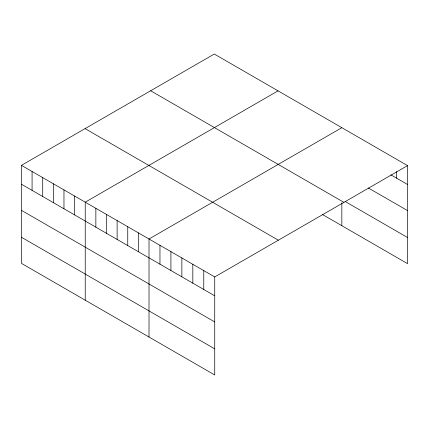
<?xml version="1.0" encoding="UTF-8"?>
<svg xmlns="http://www.w3.org/2000/svg" width="429" height="429" viewBox="0 0 429 429"><rect width="100%" height="100%" fill="white"/><g stroke="black" fill="none" stroke-linecap="round" stroke-linejoin="round"><path stroke-width="0.64" d="M21.45 165.353L214.731 276.941L214.731 374.967L21.45 263.379L21.45 165.353L214.269 54.033L407.55 165.621L407.55 263.647L322.254 214.398M278.056 90.857L85.232 202.177L85.232 300.203M341.838 127.676L149.013 239.001L149.013 337.028M214.731 276.941L407.55 165.621M390.835 174.828L407.55 184.481M368.35 187.977L407.55 210.607M345.297 201.576L407.55 237.521M150.643 90.766L343.919 202.354M85.081 128.62L278.357 240.208M21.45 184.218L214.731 295.806M21.45 210.344L214.731 321.932M21.45 237.258L214.731 348.847M396.6 171.654L396.6 178.158M341.838 202.933L341.838 225.708M203.775 270.619L203.775 289.484M192.825 264.296L192.825 283.161M181.869 257.974L181.869 276.834M170.919 251.651L170.919 270.511M159.963 245.329L159.963 264.189M138.385 232.867L138.385 251.726M127.751 226.727L127.751 245.592M117.122 220.592L117.122 239.452M106.494 214.452L106.494 233.317M95.86 208.317L95.86 227.182M74.603 196.042L74.603 214.908M63.969 189.902L63.969 208.767M53.341 183.768L53.341 202.633M42.712 177.627L42.712 196.493M32.078 171.493L32.078 190.358"/></g></svg>
